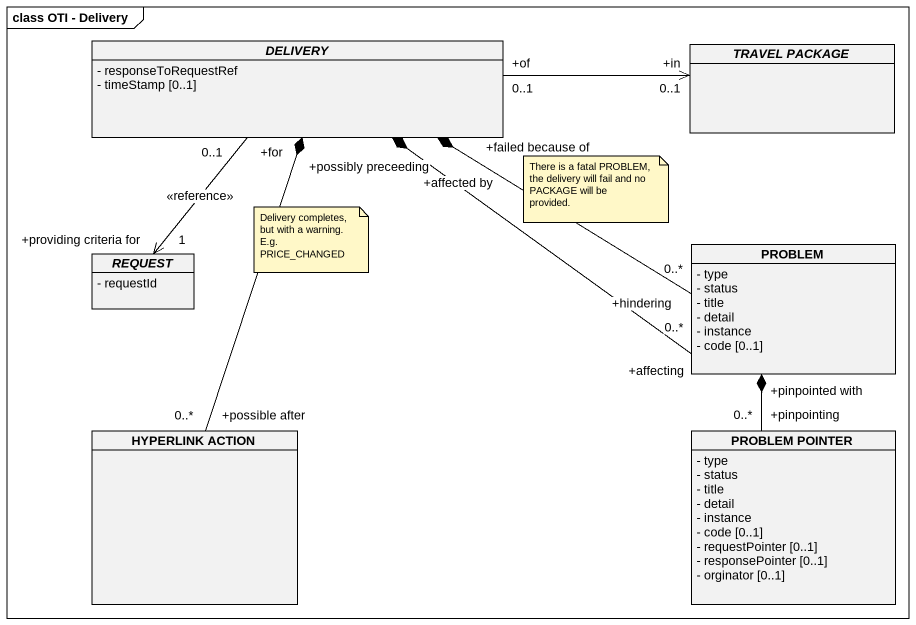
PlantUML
@startuml
mainframe class OTI - Delivery
hide circle
hide empty members
skinparam classAttributeIconSize 0
abstract class DELIVERY {
  - responseToRequestRef
  - timeStamp [0..1]
}
abstract class "TRAVEL PACKAGE" as TRAVEL_PACKAGE
class PROBLEM {
  - type
  - status
  - title
  - detail
  - instance
  - code [0..1]
}
abstract class REQUEST {
  - requestId
}
class "HYPERLINK ACTION" as HYPERLINK_ACTION
class "PROBLEM POINTER" as PROBLEM_POINTER {
  - type
  - status
  - title
  - detail
  - instance
  - code [0..1]
  - requestPointer [0..1]
  - responsePointer [0..1]
  - orginator [0..1]
}
DELIVERY "+of\n0..1" -right-> "+in\n0..1" TRAVEL_PACKAGE
DELIVERY "+possibly preceeding" *-- "+possible after\n0..*" HYPERLINK_ACTION
PROBLEM "+hindering\n0..*" -left-* "+failed because of" DELIVERY
PROBLEM "+affecting\n0..*" -left-* "+affected by" DELIVERY
REQUEST "+providing criteria for\n1" <-up- "+for\n0..1" DELIVERY : <<reference>>
PROBLEM_POINTER "+pinpointing\n0..*" -up-* "+pinpointed with" PROBLEM
note as N1
  There is a fatal PROBLEM, the delivery will fail and no PACKAGE will be provided.
end note
note as N2
  Delivery completes, but with a warning. E.g. PRICE_CHANGED
end note
@enduml
